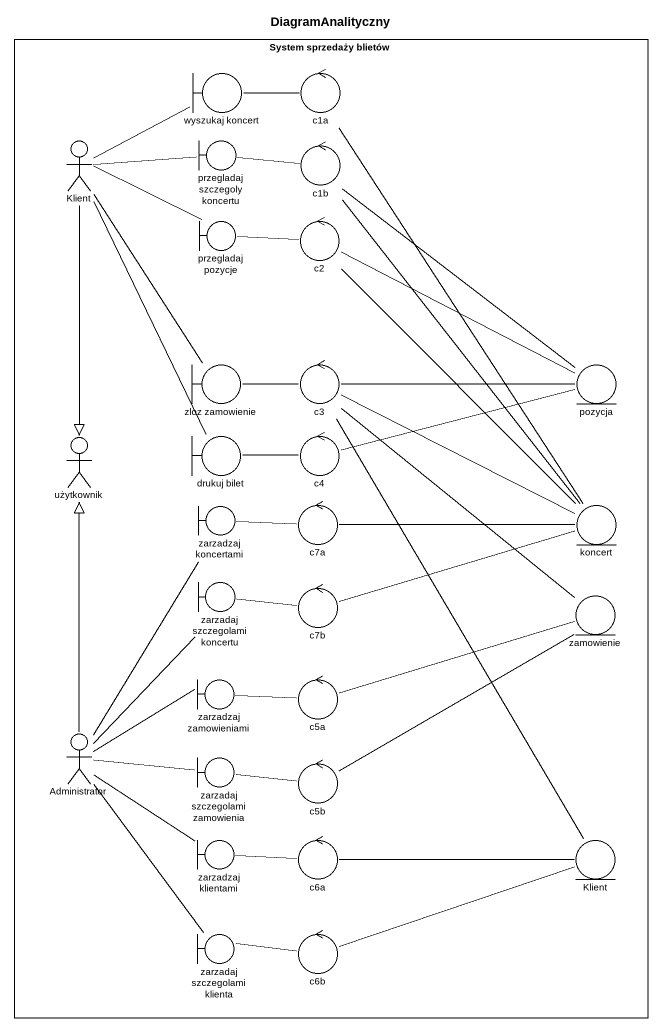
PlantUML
@startuml
title DiagramAnalityczny
rectangle "System sprzedaży blietów" as System_sprzedaży_blietów {
  boundary "wyszukaj koncert" as wyszukaj_koncert
  control c1a
  actor Klient
  boundary "przegladaj szczegoly koncertu" as przegladaj_szczegoly
  control c1b
  boundary "przegladaj pozycje" as przegladaj_pozycje
  control c2
  boundary "zloz zamowienie" as zloz_zamowienie
  control c3
  entity pozycja
  actor użytkownik
  boundary "drukuj bilet" as drukuj_bilet
  control c4
  boundary "zarzadzaj koncertami" as zarzadzaj_koncertami
  control c7a
  entity koncert
  boundary "zarzadaj szczegolami koncertu" as zarzadaj_szczegolami
  control c7b
  entity zamowienie
  boundary "zarzadzaj zamowieniami" as zarzadzaj_zamowieniami
  control c5a
  actor Administrator
  boundary "zarzadaj szczegolami zamowienia" as zarzadaj_szczegolami_2
  control c5b
  boundary "zarzadzaj klientami" as zarzadzaj_klientami
  control c6a
  entity "Klient" as Klient_2
  boundary "zarzadaj szczegolami klienta" as zarzadaj_szczegolami_klienta
  control c6b
}
wyszukaj_koncert -right- c1a
c1a -- koncert
Klient -right- wyszukaj_koncert
Klient -right- przegladaj_szczegoly
Klient -right- przegladaj_pozycje
Klient -- zloz_zamowienie
Klient --|> użytkownik
Klient -- drukuj_bilet
przegladaj_szczegoly -right- c1b
c1b -- pozycja
c1b -- koncert
przegladaj_pozycje -right- c2
c2 -right- pozycja
c2 -- koncert
zloz_zamowienie -right- c3
c3 -right- pozycja
c3 -right- koncert
c3 -- zamowienie
c3 -- Klient_2
c4 -right- pozycja
c4 -left- drukuj_bilet
zarzadzaj_koncertami -right- c7a
c7a -right- koncert
zarzadaj_szczegolami -right- c7b
c7b -right- koncert
zarzadzaj_zamowieniami -right- c5a
c5a -right- zamowienie
Administrator -up-|> użytkownik
Administrator -up- zarzadzaj_koncertami
Administrator -up- zarzadaj_szczegolami
Administrator -right- zarzadzaj_zamowieniami
Administrator -right- zarzadaj_szczegolami_2
Administrator -- zarzadzaj_klientami
Administrator -- zarzadaj_szczegolami_klienta
zarzadaj_szczegolami_2 -right- c5b
c5b -up- zamowienie
zarzadzaj_klientami -right- c6a
c6a -right- Klient_2
zarzadaj_szczegolami_klienta -right- c6b
c6b -right- Klient_2
@enduml
